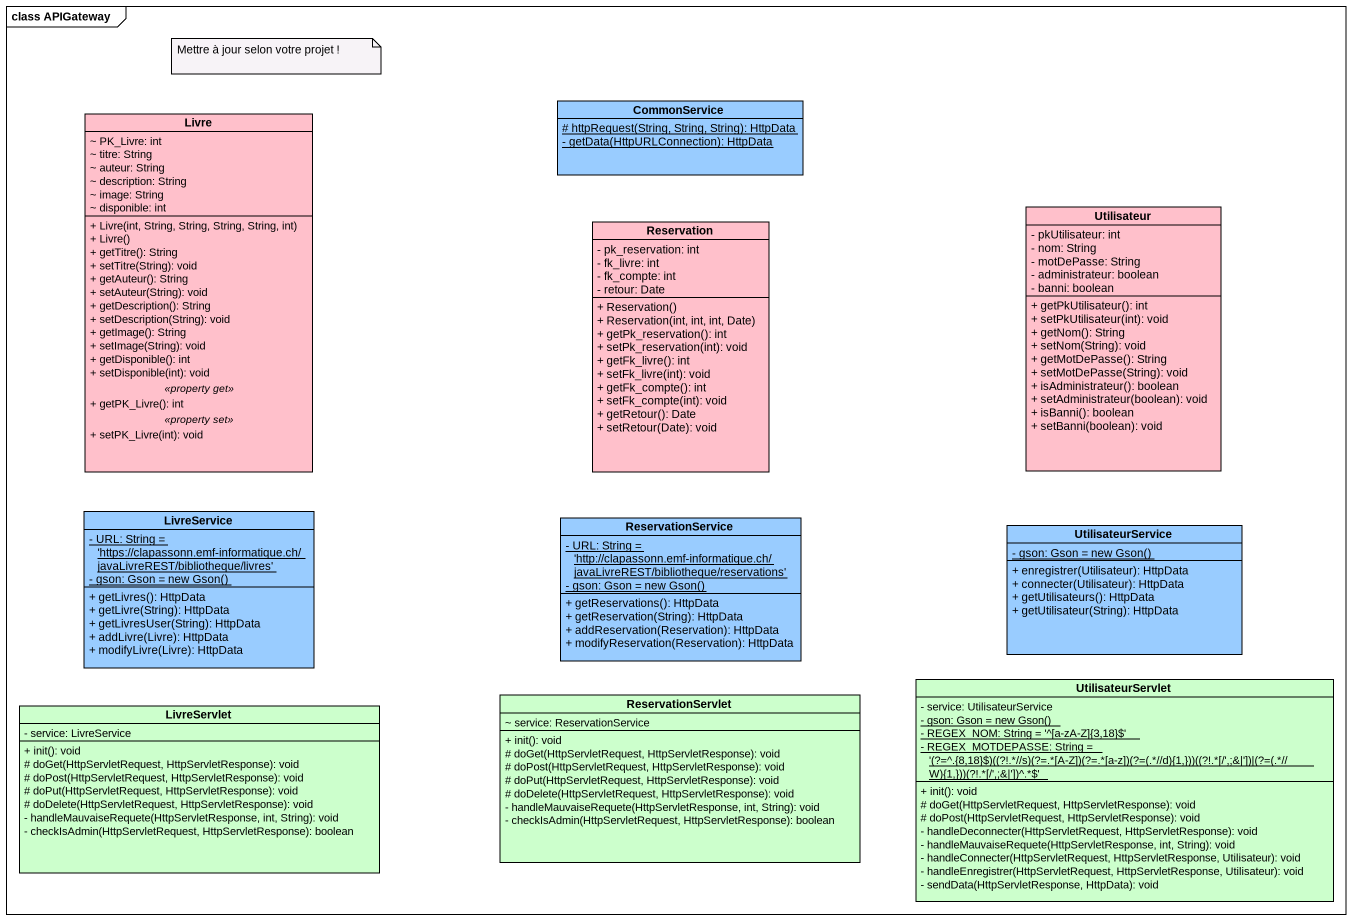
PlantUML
@startuml
mainframe class APIGateway
hide circle
hide empty members
skinparam classAttributeIconSize 0
class Livre #FFC0CB {
  ~ PK_Livre: int
  ~ titre: String
  ~ auteur: String
  ~ description: String
  ~ image: String
  ~ disponible: int
  --
  + Livre(int, String, String, String, String, int)
  + Livre()
  + getTitre(): String
  + setTitre(String): void
  + getAuteur(): String
  + setAuteur(String): void
  + getDescription(): String
  + setDescription(String): void
  + getImage(): String
  + setImage(String): void
  + getDisponible(): int
  + setDisponible(int): void
  .. <<property get>> ..
  + getPK_Livre(): int
  .. <<property set>> ..
  + setPK_Livre(int): void
}
class CommonService #99CCFF {
  {static} # httpRequest(String, String, String): HttpData
  {static} - getData(HttpURLConnection): HttpData
}
class Reservation #FFC0CB {
  - pk_reservation: int
  - fk_livre: int
  - fk_compte: int
  - retour: Date
  + Reservation()
  + Reservation(int, int, int, Date)
  + getPk_reservation(): int
  + setPk_reservation(int): void
  + getFk_livre(): int
  + setFk_livre(int): void
  + getFk_compte(): int
  + setFk_compte(int): void
  + getRetour(): Date
  + setRetour(Date): void
}
class Utilisateur #FFC0CB {
  - pkUtilisateur: int
  - nom: String
  - motDePasse: String
  - administrateur: boolean
  - banni: boolean
  + getPkUtilisateur(): int
  + setPkUtilisateur(int): void
  + getNom(): String
  + setNom(String): void
  + getMotDePasse(): String
  + setMotDePasse(String): void
  + isAdministrateur(): boolean
  + setAdministrateur(boolean): void
  + isBanni(): boolean
  + setBanni(boolean): void
}
class LivreService #99CCFF {
  {static} - URL: String = 'https://clapassonn.emf-informatique.ch/javaLivreREST/bibliotheque/livres'
  {static} {field} - gson: Gson = new Gson()
  + getLivres(): HttpData
  + getLivre(String): HttpData
  + getLivresUser(String): HttpData
  + addLivre(Livre): HttpData
  + modifyLivre(Livre): HttpData
}
class ReservationService #99CCFF {
  {static} - URL: String = 'http://clapassonn.emf-informatique.ch/javaLivreREST/bibliotheque/reservations'
  {static} {field} - gson: Gson = new Gson()
  + getReservations(): HttpData
  + getReservation(String): HttpData
  + addReservation(Reservation): HttpData
  + modifyReservation(Reservation): HttpData
}
class UtilisateurService #99CCFF {
  {static} {field} - gson: Gson = new Gson()
  + enregistrer(Utilisateur): HttpData
  + connecter(Utilisateur): HttpData
  + getUtilisateurs(): HttpData
  + getUtilisateur(String): HttpData
}
class LivreServlet #CCFFCC {
  - service: LivreService
  + init(): void
  # doGet(HttpServletRequest, HttpServletResponse): void
  # doPost(HttpServletRequest, HttpServletResponse): void
  # doPut(HttpServletRequest, HttpServletResponse): void
  # doDelete(HttpServletRequest, HttpServletResponse): void
  - handleMauvaiseRequete(HttpServletResponse, int, String): void
  - checkIsAdmin(HttpServletRequest, HttpServletResponse): boolean
}
class ReservationServlet #CCFFCC {
  ~ service: ReservationService
  + init(): void
  # doGet(HttpServletRequest, HttpServletResponse): void
  # doPost(HttpServletRequest, HttpServletResponse): void
  # doPut(HttpServletRequest, HttpServletResponse): void
  # doDelete(HttpServletRequest, HttpServletResponse): void
  - handleMauvaiseRequete(HttpServletResponse, int, String): void
  - checkIsAdmin(HttpServletRequest, HttpServletResponse): boolean
}
class UtilisateurServlet #CCFFCC {
  - service: UtilisateurService
  {static} {field} - gson: Gson = new Gson()
  {static} - REGEX_NOM: String = '^[a-zA-Z]{3,18}$'
  {static} {field} - REGEX_MOTDEPASSE: String = '(?=^.{8,18}$)((?!.*~//s)(?=.*[A-Z])(?=.*[a-z])(?=(.*~//d){1,}))((?!.*[/',;&|'])|(?=(.*~//W){1,}))(?!.*[/',;&|'])^.*$'
  + init(): void
  # doGet(HttpServletRequest, HttpServletResponse): void
  # doPost(HttpServletRequest, HttpServletResponse): void
  - handleDeconnecter(HttpServletRequest, HttpServletResponse): void
  - handleMauvaiseRequete(HttpServletResponse, int, String): void
  - handleConnecter(HttpServletRequest, HttpServletResponse, Utilisateur): void
  - handleEnregistrer(HttpServletRequest, HttpServletResponse, Utilisateur): void
  - sendData(HttpServletResponse, HttpData): void
}
note as N1
  Mettre à jour selon votre projet !
end note
@enduml
